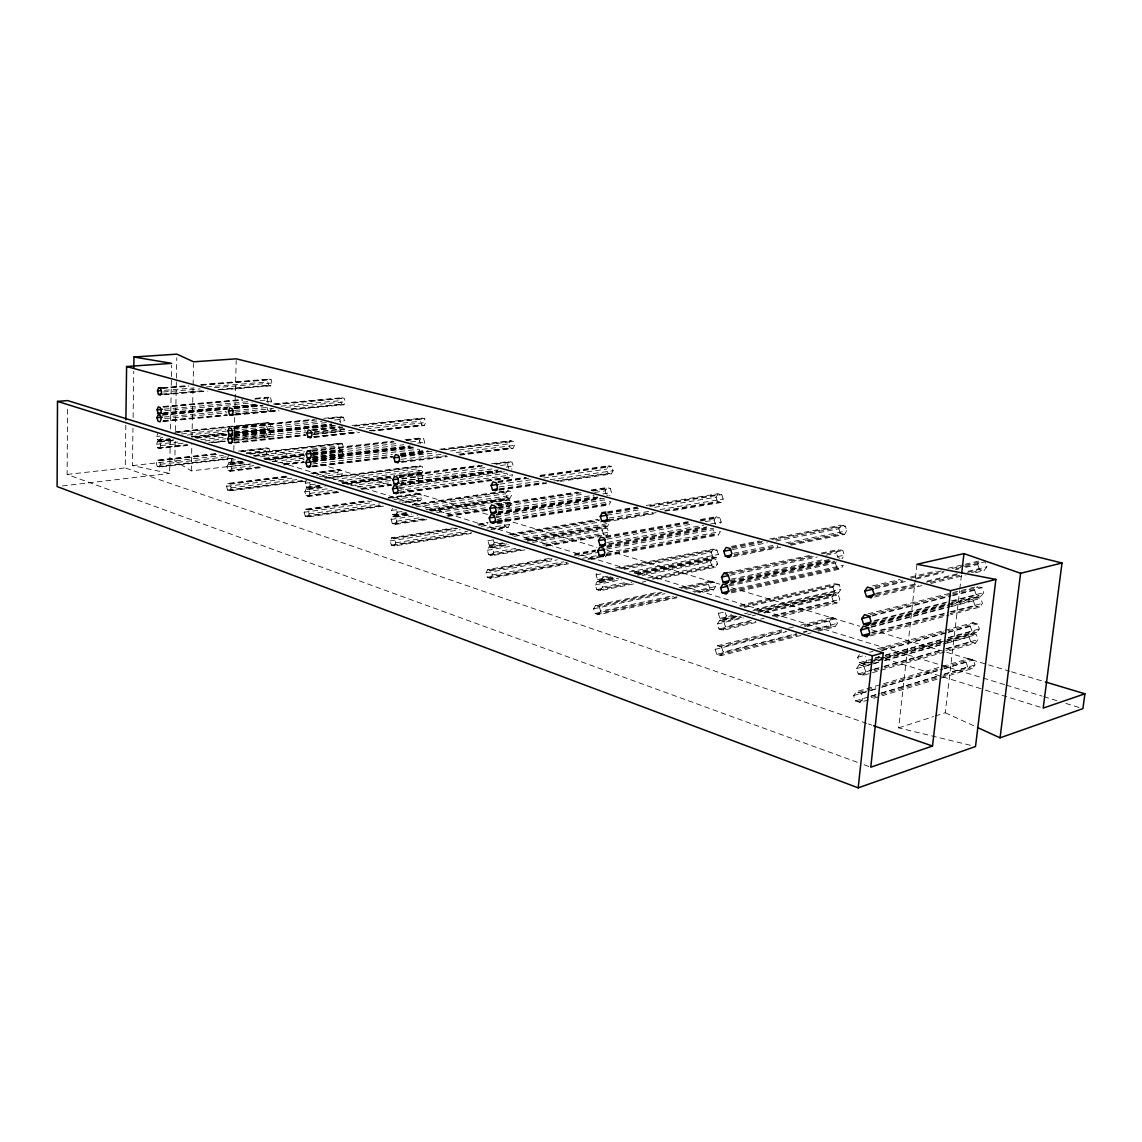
<?xml version="1.0" encoding="UTF-8"?>
<svg xmlns="http://www.w3.org/2000/svg" width="1142" height="1142" viewBox="0 0 1142 1142"><rect width="100%" height="100%" fill="white"/><g stroke="black" fill="none" stroke-linecap="round" stroke-linejoin="round"><path stroke-width="0.75" stroke-dasharray="5 3.75" d="M857.385 762.314L67.121 474.43L67.521 407.608M866.778 723.386L125.249 467.906L125.82 425.209M170.258 439.684L169.63 473.416L132.429 465.608L132.957 428.221M133.114 417.544L133.757 371.25M170.458 429.035L171.643 365.126M175.197 441.312L174.826 460.883L191.285 470.889L251.083 463.909M175.411 430.634L176.81 357.717M191.285 470.889L191.842 444.495M191.984 437.457L193.555 363.57M233.81 450.433L234.053 441.626M234.096 439.87L234.695 416.958M234.938 408.151L236.194 360.587M1004.56 684.615L275.707 461.04L276.021 450.976L305.028 459.684M970.386 745.255L898.668 727.868L915.185 580.093M915.384 578.337L916.955 564.262M935.269 715.991L945.262 712.751L959.594 590.728M959.808 588.958L961.464 574.811M170.372 439.527L159.737 440.626L157.667 439.955L156.682 436.444L157.767 433.575M187.916 445.451L159.609 448.435L157.525 447.778L156.554 444.252L157.639 441.397L173.57 439.756M159.737 440.626L160.836 437.743L166.147 437.215M159.609 448.435L160.694 445.58L159.709 442.054L157.639 441.397M215.624 453.631L157.325 460.069L156.24 462.91L157.211 466.421L159.28 467.121L233.468 458.699M159.28 467.121L160.365 464.28L159.395 460.754L157.325 460.069M242.989 461.682L230.598 463.11L228.314 462.382L227.258 458.684L228.486 455.687M260.462 467.706L230.384 471.289L228.1 470.547L227.058 466.85L228.272 463.88L242.432 462.239M230.598 463.11L231.84 460.126L231.127 457.642M230.384 471.289L231.626 468.32L230.556 464.608L228.272 463.88M270.897 385.839L268.755 385.282L267.785 381.928L268.941 379.115L271.097 379.658L272.067 383.027L270.897 385.839L223.604 389.779M305.785 481.167L229.885 490.832L227.601 490.061L226.559 486.364L227.772 483.423L289.583 475.757M268.213 403.326L267.228 399.971L268.399 397.188L270.54 397.759L271.51 401.113L270.34 403.897M229.885 490.832L231.112 487.891L230.056 484.179L227.772 483.423M271.282 408.636L270.112 411.42L267.985 410.834L236.051 413.832M269.569 429.363L267.428 428.764L266.457 425.409L267.613 422.654L269.755 423.254L270.725 426.623L269.569 429.363L234.139 433.004M269.341 436.844L267.214 436.215L266.243 432.861L267.399 430.12L269.526 430.734L270.497 434.103L269.341 436.844L233.939 440.584M268.784 454.687L266.657 454.031L265.701 450.69L266.843 447.964L268.97 448.606L269.94 451.961L268.784 454.687L254.652 456.286M343.956 404.768L341.601 404.154L340.559 400.642L341.858 397.716L344.213 398.315L345.255 401.841L343.956 404.768L291.396 409.75M319.417 486.535L308.811 487.92L306.284 487.12L305.142 483.223L306.527 480.111M338.517 492.473L308.511 496.499L305.985 495.685L304.843 491.788L306.227 488.69L320.36 486.849M308.811 487.92L310.21 484.808L309.439 482.209M340.858 423.011L339.816 419.485L341.115 416.587L343.457 417.215L344.499 420.741L339.26 421.284M308.511 496.499L309.896 493.401L308.754 489.49L306.227 488.69M383.512 506.12L307.769 516.983L305.257 516.141L304.129 512.244L305.499 509.175L365.411 500.796M342.143 450.233L339.816 449.563L338.774 446.051L340.059 443.196L342.4 443.853L343.442 447.378L342.143 450.233L312.051 453.717M307.769 516.983L309.154 513.929L308.026 510.017L305.499 509.175M341.829 458.042L339.502 457.357L338.46 453.831L339.759 450.99L342.086 451.661L343.128 455.187L341.829 458.042L311.766 461.611M337.732 472.445L339.017 469.619L341.344 470.318L342.386 473.844L341.101 476.671L338.774 475.957L337.732 472.445L314.792 475.315M424.239 425.581L421.641 424.91L420.513 421.198L421.983 418.158L424.567 418.814L425.695 422.526L424.239 425.581L373.534 431.062M420.299 443.396L419.542 440.926L420.998 437.914L423.582 438.599L424.71 442.311L423.254 445.323M406.124 513.886L395.575 515.456L392.762 514.557L391.535 510.431L392.577 508.276M401.599 456.115L422.84 453.545L424.296 450.548L399.5 453.517M426.78 519.639L395.161 524.478L392.348 523.564L391.121 519.439L392.691 516.213L408.508 513.857M421.869 473.159L419.3 472.417L418.186 468.72L419.628 465.75L422.197 466.478L423.325 470.19L421.869 473.159L398.901 476.157M395.575 515.456L397.159 512.201L396.331 509.446M418.9 480.568L417.786 476.871L419.228 473.916L421.798 474.658L422.911 478.355L421.469 481.324L418.9 480.568L401.256 482.938L498.183 469.904M395.161 524.478L396.731 521.237L395.503 517.098L392.691 516.213M471.275 533.428L394.147 546.004L391.349 545.062L390.121 540.937L391.692 537.739L453.074 527.989M420.499 500.81L417.943 500.025L416.83 496.327L418.272 493.401L420.827 494.172L421.94 497.883L420.499 500.81L408.165 502.58M394.147 546.004L395.732 542.807L394.49 538.667L391.692 537.739M512.872 448.549L510.003 447.807L508.79 443.895L510.431 440.726L513.3 441.454L514.528 445.38L512.872 448.549L459.869 455.13M508.761 468.491L507.548 464.594L509.189 461.454L512.044 462.21L513.258 466.122L511.616 469.262M400.114 493.273L511.088 477.884L512.744 474.758L398.173 490.475M509.846 498.454L507.005 497.641L505.792 493.744L507.419 490.646L510.274 491.46L511.488 495.357L509.846 498.454L428.978 510.488M509.332 507.005L506.491 506.177L505.278 502.28L506.905 499.197L509.746 500.025L510.959 503.936L509.332 507.005L498.783 508.618M493.287 539.852L494.186 542.778L492.373 546.162L489.233 545.177L487.891 540.794L489.09 538.539M524.906 549.859L491.817 555.669L488.676 554.655L487.334 550.287L489.133 546.904L506.563 543.935M508.09 527.433L505.264 526.576L504.05 522.679L505.678 519.639L508.504 520.481L509.717 524.392L508.09 527.433L494.072 529.717M491.817 555.669L493.615 552.3L492.273 547.903L489.133 546.904M568.702 563.763L490.489 578.352L487.348 577.295L486.021 572.927L487.805 569.587L550.415 558.21M490.489 578.352L492.273 575.011L490.932 570.629L487.805 569.587M611.255 474.044L608.072 473.216L606.745 469.091L608.6 465.779L611.798 466.593L613.126 470.732L611.255 474.044L560.451 481.353M606.045 493.601L605.174 490.846L607.03 487.563L610.199 488.419L611.527 492.559L609.671 495.828M497.213 522.75L609 504.892L610.87 501.623L497.284 519.596M603.618 534.57L602.305 530.459L604.147 527.247L607.301 528.161L608.629 532.286L606.773 535.498L603.618 534.57L542.664 545.219M527.247 540.209L607.43 526.505L609.286 523.279L522.08 538.053M605.203 556.953L607.044 553.784M613.283 578.237L601.063 580.65L597.523 579.536L596.053 574.869L598.108 571.314M633.467 583.947L600.335 590.7L596.795 589.558L595.325 584.89L597.38 581.364L613.097 578.252M601.063 580.65L603.133 577.11L602.148 573.983M600.335 590.7L602.405 587.159L600.935 582.491L597.38 581.364M676.935 597.766L598.594 614.653L595.068 613.468L593.612 608.814L595.653 605.331L658.377 592.127M598.594 614.653L600.649 611.17L672.053 595.881M654.652 507.333L716.063 497.198L718.175 493.729L721.758 494.643L723.2 499.04L721.073 502.509L670.211 511.059M705.328 521.68L714.093 520.138L716.191 516.712L719.76 517.654L721.202 522.051L719.075 525.477M606.316 555.84L718.247 535.027L720.374 531.615L606.659 552.571M623.989 569.43L711.309 552.414L713.407 549.045L716.948 550.044L718.389 554.441L716.277 557.81L635.98 573.727M642.446 575.482L710.495 561.878L712.594 558.524L716.12 559.537L717.561 563.92L715.449 567.274L654.409 579.693M685.914 589.243L708.554 584.447L710.638 581.135L714.164 582.192L715.591 586.574L713.493 589.886L699.561 592.884M736.105 616.823L723.971 619.649L719.945 618.379L718.318 613.397L720.716 609.671M755.961 622.419L723.029 630.298L719.003 628.999L717.39 624.017L719.774 620.32L737.118 616.28M723.971 619.649L726.369 615.923L731.579 614.724M723.029 630.298L725.427 626.601L751.422 620.42M800.899 635.437L720.773 655.694L716.776 654.352L715.163 649.37L717.547 645.73L781.628 629.899M720.773 655.694L723.172 652.039L796.474 633.639M776.075 541.037L838.842 528.775L841.269 525.134L845.294 526.162L846.893 530.844L844.438 534.47L790.435 545.248M825.923 555.212L836.372 553.013L838.785 549.43L842.796 550.501L844.395 555.169L841.954 558.766M729.253 585.932L835.344 563.092L837.757 559.523M731.451 592.884L840.926 568.859L843.353 565.29L730.38 589.872M744.356 607.43L832.903 587.131L835.302 583.605L839.299 584.747L840.869 589.415L838.456 592.941L758.659 611.555M764.226 613.026L831.89 597.123L834.288 593.626L838.271 594.768L839.841 599.436L837.429 602.947L776.76 617.451M807.294 626.473L829.463 620.962L831.847 617.508L835.816 618.693L837.386 623.361L834.988 626.815L817.943 631.126M872.588 661.718L864.066 664.102L859.469 662.645L857.656 657.292L860.454 653.381M944.648 652.025L862.867 675.436L858.27 673.951L856.471 668.598L859.241 664.715L971.842 633.296L976.353 634.595L978.094 639.577L975.311 643.26L946.347 651.54M864.066 664.102L866.878 660.204L865.508 656.165M862.867 675.436L865.665 671.553L872.474 669.612M868.491 699.875L859.983 702.444L855.415 700.903L853.616 695.564L856.386 691.738L968.816 658.591L973.312 659.948L975.04 664.929L972.27 668.555L870.19 699.361M859.983 702.444L862.767 698.618L860.968 693.251L856.386 691.738M965.732 567.317L977.723 564.491L979.593 561.935M975.496 572.713L984.047 570.657L986.874 566.832L985.103 561.835L952.585 569.487M952.414 595.81L974.654 590.2L977.452 586.431M951.158 606.63L973.384 600.892L976.167 597.138L980.707 598.379L982.463 603.376L979.665 607.116L950.629 614.767M871.617 624.517L980.949 596.424L983.762 592.655L982.006 587.659L979.722 587.045L952.357 593.911M948.146 632.468L970.329 626.373L973.112 622.675L977.638 623.96L979.379 628.957L976.596 632.654L874.301 661.247M946.889 643.189L969.073 636.965L971.842 633.296M943.906 668.784L966.061 662.217L968.816 658.591M898.668 727.868L933.614 716.534M871.275 696.063L879.783 693.508M881.481 693.008L937.611 676.164M944.42 674.123L975.04 664.929M855.415 700.903L869.033 696.82M870.732 696.306L879.254 693.751M880.953 693.251L937.139 676.392M943.949 674.337L967.788 667.185L972.27 668.555M857.699 701.673L864.508 699.632M871.317 697.576L879.825 695.021M881.524 694.507L941.094 676.578M942.792 676.064L970.029 667.87M860.968 693.251L869.476 690.724M871.175 690.225L879.683 687.698M881.396 687.198L942.664 669.026M944.363 668.527L973.312 659.948M853.616 695.564L875.771 688.997M882.58 686.97L942.207 669.298M858.67 692.495L875.7 687.455M882.509 685.443L942.107 667.827M943.806 667.328L971.057 659.277M860.568 674.694L867.378 672.752M874.201 670.797L882.723 668.37M884.422 667.884L944.077 650.869M945.79 650.383L973.055 642.589M874.187 669.126L882.695 666.7M884.408 666.229L944.02 649.27M945.733 648.784L978.094 639.577M858.27 673.951L871.917 670.068M873.616 669.583L882.138 667.156M883.851 666.671L940.109 650.669M946.932 648.727L970.8 641.932L975.311 643.26M861.539 665.443L883.708 659.248M885.421 658.763L945.105 642.061M946.804 641.576L974.097 633.938M859.241 664.715L863.852 666.186L872.374 663.788M874.073 663.316L882.595 660.918M884.308 660.433L976.353 634.595M856.471 668.598L878.641 662.374M885.464 660.447L945.191 643.674M859.469 662.645L873.116 658.848M874.829 658.377L883.351 656.008M885.064 655.537L941.365 639.891M948.188 637.993L972.07 631.355L976.596 632.654M861.767 663.374L872.003 660.519M873.701 660.047L883.937 657.192M885.65 656.721L945.333 640.077M947.046 639.606L974.326 631.997M875.4 657.835L878.812 656.878M885.621 654.994L941.879 639.377M948.702 637.479L979.379 628.957M857.656 657.292L864.494 655.422M881.567 650.74L946.433 632.939M877.513 648.727L973.112 622.675M869.576 652.239L872.988 651.311M879.811 649.441L946.361 631.255M948.074 630.784L975.368 623.318M882.109 650.155L946.932 632.383M948.631 631.911L977.638 623.96M870.39 635.937L948.931 615.224M872.602 632.739L944.363 613.925M951.2 612.141L975.125 605.874L979.665 607.116M871.489 634.338L948.345 614.125M950.058 613.682L977.381 606.488M871.503 632.425L948.317 612.312M950.03 611.869L982.463 603.376M870.804 627.415L949.445 607.073M871.888 623.903L976.167 597.138M870.775 625.473L949.387 605.246M951.1 604.803L978.437 597.766M871.389 626.615L980.707 598.379M874.444 620.534L949.587 601.363M951.3 600.935L983.762 592.655M873.816 621.391L945.619 603.047M952.457 601.306L976.396 595.182L980.949 596.424M872.716 622.947L949.616 603.247M951.329 602.805L978.665 595.796M716.776 654.352L796.93 634.195M803.74 632.482L807.151 631.612M815.688 629.47L831.033 625.616L834.988 626.815M872.616 615.167L951.229 595.396M952.942 594.968L982.006 587.659M872.003 616.066L950.701 596.238M718.775 655.023L797.202 635.237M817.658 630.084L833.003 626.216M807.708 633.71L811.12 632.854M867.977 613.811L975.739 586.86M870.29 614.482L950.658 594.34M803.297 631.926L806.709 631.069M813.518 629.356L837.386 623.361M717.547 645.73L721.544 647.057L785.61 631.155M804.653 626.43L835.816 618.693M715.163 649.37L786.824 631.569M788.551 628.2L793.747 626.915M800.685 625.202L831.847 617.508M719.546 646.386L781.885 630.955M804.396 625.388L833.831 618.093M874.558 597.038L924.163 585.075M931.016 583.434L965.233 575.183M875.686 593.397L915.028 584.005M927.004 581.135L957.781 573.784M968.045 571.328L986.874 566.832M876.742 594.068L917.84 584.233M926.405 582.177L957.224 574.797M967.488 572.342L979.479 569.473L984.047 570.657M875.643 595.553L918.439 585.275M930.416 582.391L959.508 575.411M971.485 572.527L981.763 570.058M772.235 615.481L839.841 599.436M719.003 628.999L751.95 621.162M760.629 619.107L764.098 618.279M772.763 616.209L833.46 601.777L837.429 602.947M721.016 629.642L755.69 621.376M774.761 616.837L835.444 602.362M875.557 587.616L902.951 581.178M916.641 577.952L944.02 571.5M874.929 588.744L907.476 581.064M916.041 579.037L943.463 572.57M955.454 569.744L958.88 568.93M721.787 620.962L740.858 616.494M747.796 614.881L751.279 614.068M758.217 612.44L836.272 594.197M872.616 585.917L900.024 579.494M910.302 577.095L935.997 571.086M947.988 568.273L963.405 564.676M965.118 564.276L978.822 561.065M719.774 620.32L723.8 621.605L742.871 617.123M763.684 612.255L838.271 594.768M874.943 586.56L902.337 580.136M910.902 578.123L941.722 570.886M952 568.488L963.976 565.675M965.689 565.261L979.393 562.05M717.39 624.017L743.413 617.908M752.093 615.866L755.561 615.053M719.945 618.379L733.821 615.153M752.921 610.727L834.474 591.784L838.456 592.941M721.958 619.007L735.833 615.781M744.513 613.768L747.981 612.954M756.646 610.941L836.458 592.355M757.945 611.427L834.288 593.626M754.134 609.5L840.869 589.415M743.827 606.573L839.299 584.747M718.318 613.397L723.528 612.198M739.802 605.331L835.302 583.605M740.087 606.345L837.3 584.176M730.88 590.899L836.929 567.745L840.926 568.859M731.166 591.884L838.927 568.302M595.068 613.468L673.409 596.652M694.307 592.17L709.967 588.815L713.493 589.886M728.739 584.875L834.816 562.107M596.823 614.068L676.906 596.838M697.805 592.341L711.723 589.343M730.38 581.563L829.52 560.437M731.665 582.177L830.805 561.008M730.652 582.534L831.519 560.993M692.951 591.413L715.591 586.574M730.195 583.519L834.545 561.179M597.423 605.917L661.875 592.313M681.032 588.273L712.394 581.663M595.653 605.331L599.179 606.502L663.645 592.869M684.543 588.444L714.164 582.192M731.337 579.122L823.525 559.594M837.429 556.654L844.395 555.169M593.612 608.814L665.015 593.683M730.095 580.593L829.249 559.523M730.209 575.268L817.229 557.025M679.276 587.73L710.638 581.135M727.383 572.57L810.934 555.212M821.383 553.042L838.785 549.43M729.41 573.156L812.947 555.769M821.655 553.956L840.798 549.959M731.437 573.755L813.218 556.682M827.136 553.77L842.796 550.501M596.795 589.558L631.683 582.491M652.61 578.252L711.923 566.246L715.449 567.274M598.565 590.128L631.697 583.405M652.639 579.151L713.679 566.76M642.189 582.177L645.687 581.464M602.405 587.159L626.83 582.234M647.771 578.009L717.561 563.92M599.15 581.935L618.35 578.109M637.55 574.298L714.35 559.023M734.406 555.455L777.959 546.79M790.164 544.363L842.425 533.956M600.935 582.491L618.379 579.023M637.579 575.197L716.12 559.537M732.95 556.725L781.728 546.989M595.325 584.89L621.505 579.665M597.523 579.536L611.484 576.767M634.181 572.299L712.736 556.782L716.277 557.81M733.635 553.228L773.719 545.305M785.91 542.893L846.893 530.844M599.293 580.093L613.254 577.324M634.21 573.184L714.507 557.296M635.794 573.755L712.594 558.524M734.12 554.527L777.688 545.89M788.137 543.806L840.426 533.428L844.438 534.47M732.479 549.559L767.353 542.75M603.133 577.11L610.128 575.725M629.328 571.956L718.389 554.441M619.092 568.159L715.178 549.545M731.408 546.404L759.316 541.008M769.779 538.981L841.269 525.134M620.877 568.702L716.948 550.044M731.694 547.318L763.084 541.222M771.792 539.524L843.281 525.648M596.053 574.869L601.292 573.855M731.993 548.231L761.628 542.45M775.575 539.738L845.294 526.162M615.581 567.945L713.407 549.045M492.273 575.011L563.577 561.821M582.706 558.295L596.609 555.711M606.259 554.113L714.706 534.042L718.247 535.027M606.288 554.969L716.477 534.527M487.348 577.295L567.303 562.449M588.159 558.581L602.062 555.997M488.919 577.823L567.131 563.277M587.987 559.394L601.891 556.811M591.299 559.551L598.251 558.252M486.021 572.927L557.296 559.851M578.152 556.026L599.022 552.2M606.916 547.575L713.679 528.175M574.769 553.77L595.639 549.973M489.376 570.115L551.986 558.695M574.597 554.569L595.467 550.772M606.53 549.145L713.265 529.66L714.706 534.042M490.932 570.629L551.814 559.509M574.426 555.383L595.296 551.557M608.743 543.72L703.272 526.719M608.772 544.563L706.798 526.89M606.859 545.876L708.582 527.376M606.887 546.732L708.397 528.318M607.387 542.436L703.686 525.177M710.695 523.921L721.202 522.051M605.902 537.754L691.738 522.608M700.489 521.052L719.76 517.654M607.273 539.081L693.066 523.864M488.676 554.655L521.766 548.874M490.246 555.169L521.594 549.673M545.976 545.405L601.706 535.655M545.805 546.19L598.065 537.025M605.845 536.098L688.169 521.623M700.431 519.482L716.191 516.712M605.874 536.926L688.198 522.422M700.46 520.267L717.975 517.183M493.615 552.3L518.011 548.046M542.407 543.806L608.629 532.286M490.703 547.403L508.133 544.42M527.304 541.137L605.731 527.704M492.273 547.903L507.962 545.219M532.358 541.023L607.301 528.161M487.334 550.287L511.73 546.076M532.629 542.464L602.305 530.459M494.186 542.778L497.669 542.179M489.233 545.177L503.179 542.793M524.092 539.238L604.261 525.606L607.43 526.505M490.803 545.662L504.75 543.292M525.663 539.723L605.845 526.062M487.891 540.794L493.116 539.909M514.043 536.397L602.962 521.48M608.8 520.595L656.15 512.644M664.915 511.173L719.289 502.037M605.331 521.98L656.179 513.429M508.875 534.213L597.823 519.41M609.171 518.04L651.283 511.016M660.047 509.56L723.2 499.04M510.445 534.699L599.407 519.867M512.016 535.184L599.236 520.609M608.757 519.796L652.61 512.444M664.887 510.388L717.504 501.581L721.073 502.509M607.287 515.142L640.619 509.646M392.748 545.533L471.617 532.7M490.903 529.574L506.677 527.004M607.615 511.773L637.45 506.905M646.229 505.478L718.175 493.729M607.644 512.558L637.479 507.676M649.769 505.678L719.96 494.186M607.687 513.358L639.277 508.176M649.798 506.448L721.758 494.643M395.732 542.807L467.635 531.187M486.92 528.075L509.717 524.392M391.349 545.062L468.463 532.543M491.246 528.846L505.264 526.576M393.091 538.21L456.229 528.161M479.026 524.521L487.805 523.122M496.57 521.737L507.091 520.053M497.384 521.994L607.416 504.45M394.49 538.667L457.642 528.603M478.698 525.234L487.463 523.835M496.228 522.436L508.504 520.481M390.121 540.937L460.24 529.702M481.267 526.334L490.032 524.92M497.041 523.807L504.05 522.679M477.627 524.092L488.148 522.422M496.913 521.023L505.678 519.639M497.555 521.237L605.831 504.007L609 504.892M495.928 515.213L604.304 498.312M496.213 516.869L604.518 499.882L605.831 504.007M498.112 511.702L594.254 496.856M497.955 512.444L597.58 497.027M497.784 513.186L597.423 497.726M498.012 513.443L597.623 497.983M496.099 514.457L600.963 498.14M392.348 523.564L425.709 518.482M446.779 515.27L488.933 508.861M497.712 507.519L506.491 506.177M393.747 524.021L425.366 519.196M448.192 515.713L488.59 509.546M497.37 508.204L507.905 506.591M447.85 516.412L488.248 510.231M497.855 510.003L594.04 495.243M602.79 493.901L611.527 492.559M496.827 504.164L577.295 492.045M591.285 489.932L607.03 487.563M496.656 504.892L578.88 492.473M591.128 490.632L608.615 487.991M498.24 505.349L582.22 492.645M592.712 491.06L610.199 488.419M396.731 521.237L419.585 517.783M445.937 513.786L488.119 507.391M498.669 505.792L510.959 503.936M498.512 507.077L584.19 494.029M594.682 492.445L605.174 490.846M429.592 510.717L506.905 499.197M394.09 516.655L411.662 514.028M431.005 511.145L508.333 499.611M395.503 517.098L411.32 514.742M435.93 511.059L509.746 500.025M391.121 519.439L417.458 515.485M436.786 512.572L487.72 504.921M494.743 503.865L505.278 502.28M397.159 512.201L402.441 511.43M425.295 508.062L511.488 495.357M392.762 514.557L406.823 512.472M426.152 509.618L507.005 497.641M394.176 515.013L406.481 513.186M429.321 509.789L508.418 498.04M391.535 510.431L396.802 509.66M416.145 506.834L505.792 493.744M499.14 490.175L546.447 483.366M412.448 504.393L507.419 490.646M412.105 505.078L508.847 491.046M415.274 505.264L510.274 491.46M309.154 513.929L379.644 503.893M399.029 501.138L421.94 497.883M499.211 486.935L541.279 480.953M550.044 479.711L613.126 470.732M305.257 516.141L380.971 505.321M402.098 502.294L417.943 500.025M499.468 488.776L543.264 482.495M553.77 480.996L608.072 473.216M306.513 516.569L383.998 505.463M405.125 502.437L419.214 500.41M499.311 489.475L546.604 482.681M557.11 481.167L609.657 473.63M308.026 510.017L371.478 501.11M392.62 498.126L420.827 494.172M499.882 484.151L531.415 479.711M543.678 477.984L606.745 469.091M304.129 512.244L372.806 502.551M393.933 499.568L416.83 496.327M498.183 481.167L526.234 477.256M540.252 475.3L608.6 465.779M498.026 481.853L526.062 477.941M540.095 475.971L610.199 466.179M388.309 497.598L418.272 493.401M497.855 482.552L529.417 478.127M539.923 476.657L611.798 466.593M306.755 509.603L368.438 500.953M387.823 498.24L419.542 493.787M399.058 492.173L508.247 477.099L511.088 477.884M400.457 492.602L509.675 477.484M396.931 486.335L504.464 471.803M399.572 487.82L507.034 473.188L508.247 477.099M305.985 495.685L337.732 491.431M360.672 488.362L390.664 484.351M307.241 496.099L339.003 491.831M361.943 488.762L391.949 484.736M400.771 483.551L497.855 470.533M361.457 489.39L391.463 485.35M400.285 484.165L497.512 471.161M401.156 484.551L501.623 471.018M400.813 485.207L503.037 471.403M401.77 478.541L488.162 467.149M500.496 465.522L507.548 464.594M304.843 491.788L329.553 488.519M350.722 485.721L391.306 480.368M401.898 478.969L417.786 476.871M400.371 481.139L493.858 468.705M506.206 467.064L513.258 466.122M309.896 493.401L334.62 490.118M357.574 487.063L391.135 482.595M401.727 481.182L422.911 478.355M307.555 487.52L319.917 485.907M342.871 482.923L390.564 476.699M399.386 475.557L420.584 472.788M399.828 475.714L479.197 465.365M491.545 463.752L509.189 461.454M342.372 483.537L391.834 477.085M399.472 476.357L482.381 465.522M494.743 463.909L510.617 461.839M343.314 483.837L390.978 477.613M399.8 476.457L419.228 473.916M307.498 489.09L325.156 486.777M346.34 484.008L390.493 478.212M399.129 476.999L482.052 466.15M496.17 464.294L512.044 462.21M308.754 489.49L324.656 487.406M347.611 484.394L391.763 478.598M398.829 477.67L421.798 474.658M310.21 484.808L317.276 483.894M338.489 481.153L423.325 470.19M306.284 487.12L320.417 485.279M341.601 482.524L394.575 475.643M396.345 475.4L419.3 472.417M227.601 490.061L303.486 480.439M324.2 477.87L419.628 465.75M228.743 490.446L302.873 481.025M325.47 478.255L420.913 466.122M328.739 478.241L422.197 466.478M305.142 483.223L310.453 482.538M333.407 479.597L418.186 468.72M226.559 486.364L291.852 478.184M231.112 487.891L298.233 479.412M319.432 476.742L342.386 473.844M398.729 461.568L446.422 455.672M458.784 454.145L510.003 447.807M310.767 473.131L339.017 469.619M401.913 461.753L446.079 456.286M460.212 454.53L511.445 448.178M228.914 483.794L288.969 476.342M311.923 473.487L340.188 469.976M401.57 462.382L447.507 456.672M230.056 484.179L290.111 476.699M313.079 473.844L341.344 470.318M401.028 457.014L436.358 452.717M450.49 450.99L508.79 443.895M401.399 459.27L442.054 454.273M456.186 452.532L514.528 445.38M312.722 463.938L392.42 454.373M400.842 453.902L427.365 450.719M439.727 449.234L510.431 440.726M400.499 454.516L428.778 451.104M441.155 449.62L511.873 441.098M312.323 465.879L391.949 456.258M400.799 455.187L431.976 451.276M444.352 449.791L513.3 441.454M311.823 466.478L393.233 456.614M400.314 455.758L421.555 453.188M313.094 466.864L392.748 457.2M228.1 470.547L259.933 466.778M284.686 463.852L304.143 461.539M312.979 460.497L339.502 457.357M229.242 470.918L259.32 467.349M284.072 464.409L303.529 462.11M312.366 461.054L340.673 457.699M283.459 464.98L304.686 462.453M312.951 461.768L419.143 449.134L420.27 452.832L422.84 453.545M62.382 485.935L169.63 473.416M272.196 461.439L275.707 461.04M227.058 466.85L251.811 463.966M273.038 461.482L304.871 457.756M311.937 456.943L338.46 453.831M312.637 457.271L410.049 445.865M312.137 457.856L409.564 446.436M313.408 458.228L410.849 446.779M231.626 468.32L256.393 465.394M277.634 462.895L304.186 459.769M312.58 458.841L415.288 446.75M312.08 459.427L414.803 447.321M313.351 459.812L416.088 447.664M228.314 462.382L238.935 461.154M263.716 458.313L304.414 453.631M313.265 452.617L339.816 449.563M229.456 462.738L241.847 461.311M264.858 458.67L303.801 454.188M312.651 453.16L398.287 443.367M410.692 441.94L419.542 440.926M264.245 459.227L303.187 454.73M265.444 459.584L304.372 455.087M313.208 454.059L339.759 450.99M229.414 464.237L243.574 462.596M268.356 459.726L303.758 455.629M312.608 454.616L340.916 451.333M230.556 464.608L246.501 462.753M269.512 460.083L304.914 455.986M311.994 455.158L342.086 451.661M313.008 455.287L403.768 444.752M417.729 443.125L424.71 442.311M227.258 458.684L230.798 458.285M253.81 455.672L305.142 449.862M312.223 449.063L338.774 446.051M158.238 466.778L232.411 458.356M253.595 455.958L267.728 454.359M312.894 450.219L392.648 441.14M405.053 439.727L420.998 437.914M231.84 460.126L235.38 459.712M260.176 456.886L304.471 451.832M312.394 450.79L393.933 441.497M406.338 440.084L422.297 438.257M311.866 451.375L393.904 441.997M406.124 440.598L423.582 438.599M132.429 465.608L223.318 455.415M246.272 452.846L265.701 450.69M246.201 453.702L340.059 443.196M67.121 474.43L125.249 467.906M249.113 453.859L341.23 443.524M160.365 464.28L227.529 456.729M250.498 454.145L342.4 443.853M157.211 466.421L229.585 458.228M254.309 455.43L266.657 454.031M238.578 451.09L266.843 447.964M158.353 460.412L216.666 453.959M241.405 451.218L267.913 448.292M159.395 460.754L219.478 454.102M240.691 451.747L268.97 448.606M314.107 437.486L359.544 432.575M233.51 442.711L306.242 434.945M313.336 434.188L341.715 431.162M234.667 443.053L305.628 435.473M313.75 434.488L352.236 430.377M366.225 428.878L425.695 422.526M313.308 436.572L356.989 431.862M369.223 430.548L421.641 424.91M314.578 436.929L356.518 432.404M370.508 430.891L422.94 425.238M312.608 430.563L342.343 427.451M354.591 426.166L424.567 418.814M157.525 447.778L187.602 444.609M208.829 442.368L224.746 440.684M233.596 439.756L267.214 436.215M158.567 448.107L186.874 445.123M211.641 442.511L225.802 441.012M234.096 440.227L305.742 432.661M314.478 431.747L344.185 428.607L342.885 431.49L340.544 430.848L313.95 433.675M214.468 442.639L225.088 441.511M313.907 432.49L347.111 428.978M359.345 427.679L420.513 421.198M234.139 442.168L305.085 434.617M234.824 434.831L330.966 424.91M234.324 435.459L331.922 425.366M233.639 436.001L334.977 425.481M156.554 444.252L177.781 442.054M200.778 439.656L225.545 437.086M234.395 436.173L266.243 432.861M234.781 436.344L304.7 429.078M313.436 428.164L336.148 425.809M160.694 445.58L183.719 443.167M204.975 440.955L226.216 438.728M233.311 437.986L270.497 434.103M311.809 429.678L339.788 426.751M352.022 425.466L421.983 418.158M234.867 438.285L305.813 430.848M312.908 430.106L342.814 426.908M355.062 425.638L423.268 418.486M234.31 431.99L327.012 422.526M157.667 439.955L170.058 438.699M191.299 436.53L224.945 433.089M233.796 432.19L267.428 428.764M158.695 440.298L169.33 439.199M192.341 436.858L226.002 433.403M234.852 432.504L268.498 429.064M195.168 436.986L225.274 433.903M194.811 437.572L226.673 434.303M233.753 433.575L267.399 430.12M158.681 441.726L174.612 440.084M195.853 437.9L227.729 434.617M234.367 433.96L331.979 423.925M159.709 442.054L173.884 440.598M196.909 438.214L227.015 435.116M233.682 434.488L331.537 424.41M177.581 432.447L227.215 427.508M234.296 426.794L269.755 423.254M234.453 427.251L311.381 419.557M323.629 418.343L341.115 416.587M233.853 427.765L314.307 419.699M328.296 418.3L342.286 416.901M233.254 428.279L317.219 419.842M329.467 418.614L343.457 417.215M156.682 436.444L160.223 436.087M181.464 433.946L225.745 429.492M234.595 428.607L266.457 425.409M187.416 435.059L226.416 431.105M233.296 430.263L322.058 421.284M334.492 420.028L339.816 419.485M175.483 431.804L267.613 422.654M174.755 432.304L229.699 426.837M231.469 426.665L268.684 422.954M235.352 415.046L279.133 410.906M164.719 418.586L226.873 412.79M234.838 412.162L273.395 408.565M285.671 407.408L345.255 401.841M163.306 420.684L227.172 414.674M234.795 414.232L278.577 410.106M290.825 408.95L341.601 404.154M162.578 421.17L226.459 415.146M235.323 414.303L269.041 411.12M163.62 421.484L227.515 415.445M235.951 414.56L277.977 410.592M291.995 409.264L342.771 404.468M234.981 407.48L257.749 405.396M273.523 403.954L341.858 397.716M163.42 414.275L227.329 408.436M234.438 407.78L261.061 405.353M234.381 407.965L262.417 405.396M274.68 404.268L343.028 398.016M162.678 414.76L226.616 408.893M233.725 408.236L262.132 405.638M275.85 404.582L344.213 398.315M161.95 415.231L227.672 409.193M234.781 408.536L263.202 405.924M164.091 417.001L226.202 411.248M235.066 410.435L268.755 407.294M281.018 406.152L340.559 400.642M164.805 410.72L252.268 402.855M266.272 401.584L271.51 401.113M163.449 412.847L230.912 406.709M232.697 406.552L257.55 404.297M162.706 413.318L226.644 407.494M233.753 406.852L258.62 404.582M161.978 413.789L227.715 407.794M234.809 407.137L257.906 405.039M163.563 406.424L239.963 399.686M255.951 398.272L268.399 397.188M162.821 406.88L242.803 399.814M255.251 398.715L269.469 397.459M163.806 407.194L242.547 400.228M254.794 399.143L270.54 397.759M164.234 409.164L247.7 401.713M260.133 400.599L267.228 399.971M161.936 394.147L203.961 390.65M217.979 389.493L268.755 385.282M164.734 394.29L203.276 391.092M219.036 389.779L269.826 385.553M164.034 394.732L207.83 391.092M164.462 390.336L194.226 387.909M206.488 386.91L267.785 381.928M163.377 391.949L200.193 388.922M214.225 387.766L272.067 383.027M162.05 387.68L188.344 385.582M200.607 384.597L268.941 379.115M163.092 387.98L187.631 386.01M201.663 384.883L270.012 379.387M162.392 388.408L188.687 386.296M200.963 385.311L271.097 379.658M606.488 494.971L608.072 495.4M839.955 558.224L837.957 557.681L836.372 553.013M311.866 461.725L390.364 485.293M398.886 487.862L487.634 514.5M496.156 517.055L596.838 547.289M607.087 550.358L719.717 584.176M731.651 587.759L859.641 626.187M871.589 629.77L944.962 651.797M946.675 652.31L1009.813 671.268M1011.527 671.782L1045.644 682.031M1006.273 685.143L1042.032 696.106M1043.731 696.634L1057.349 700.817M1065.871 703.429L1081.188 708.126M878.212 656.679L883.323 658.263M885.021 658.791L941.136 676.292M942.835 676.821L983.662 689.554M985.36 690.082L1041.475 707.569M868.462 723.971L871.846 725.127M864.08 764.755L870.775 767.196M945.262 712.751L975.882 726.769M977.723 564.491L979.479 569.473M974.654 590.2L976.396 595.182M973.384 600.892L975.125 605.874M970.329 626.373L972.07 631.355M969.073 636.965L970.8 641.932M966.061 662.217L967.788 667.185M838.842 528.775L840.426 533.428M835.344 563.092L836.929 567.745M863.852 666.186L865.665 671.553M832.903 587.131L834.474 591.784M831.89 597.123L833.46 601.777M829.463 620.962L831.033 625.616M716.063 497.198L717.504 501.581M714.093 520.138L715.52 524.506M711.309 552.414L712.736 556.782M710.495 561.878L711.923 566.246M725.284 612.597L726.369 615.923M723.8 621.605L725.427 626.601M708.554 584.447L709.967 588.815M721.544 647.057L723.172 652.039M599.179 606.502L600.649 611.17M339.502 427.322L340.544 430.848M267.014 407.466L267.985 410.834"/><path stroke-width="1.5" d="M995.881 579.422L950.587 590.685L932.514 746.026L870.775 767.196L883.223 652.839L67.564 400.571L57.5 401.399L57.1 486.549L858.199 787.852L975.511 746.497L995.881 579.422L916.955 564.262L963.962 553.599L1020.605 573.284L1062.017 562.992L1043.174 708.111L1084.9 693.808L1082.901 708.64L1000.064 737.846L977.495 727.511M125.891 419.885L126.591 366.525L171.685 363.356L133.957 357.003L133.8 367.695M858.199 787.852L872.388 655.822L883.223 652.839M961.678 573.041L963.962 553.599M1000.064 737.846L1020.605 573.284M158.552 387.966L160.637 388.551L161.636 392.091L160.522 395.032L158.438 394.433L157.453 390.907L158.552 387.966L162.05 387.68M157.139 409.807L158.224 406.895L160.308 407.508L161.293 411.034L160.194 413.946L158.11 413.333L157.139 409.807L162.464 409.321M156.996 417.672L158.096 414.774L160.18 415.388L161.165 418.928L160.066 421.826L157.981 421.184L156.996 417.672L162.321 417.173M228.486 411.02L229.713 407.965L232.026 408.608L233.082 412.319L231.84 415.388L229.542 414.732L228.486 411.02L233.739 410.535M227.972 430.805L229.214 427.779L231.498 428.45L232.568 432.161L231.326 435.188L229.042 434.502L227.972 430.805L231.526 430.448M229 436.016L231.284 436.701L232.354 440.412L231.112 443.439L228.828 442.739L227.772 439.028L229 436.016L232.54 435.644M306.913 433.232L308.311 430.034L310.852 430.748L312.009 434.674L310.61 437.857L308.055 437.143L306.913 433.232L312.151 432.675M307.569 450.819L310.11 451.575L311.266 455.487L309.853 458.641L307.326 457.885L306.184 453.988L307.569 450.819L311.124 450.419M305.87 462.61L307.269 459.469L309.81 460.226L310.952 464.137L309.553 467.292L307.012 466.521L305.87 462.61L311.181 461.982M393.961 457.871L395.546 454.545L398.387 455.344L399.629 459.484L398.03 462.824L395.203 462.01L393.961 457.871L399.257 457.228M392.948 479.697L394.532 476.4L397.359 477.242L398.601 481.382L397.016 484.679L394.19 483.837L392.948 479.697L398.244 478.998M392.534 488.776L394.104 485.493L396.931 486.335L398.173 490.475L396.588 493.758L393.762 492.901L392.534 488.776L397.816 488.062M491.117 485.393L492.93 481.895L496.099 482.795L497.469 487.191L495.642 490.675L492.473 489.775L491.117 485.393L498.126 484.408M489.775 508.404L491.588 504.95L494.743 505.877L496.099 510.274L494.286 513.729L491.131 512.787L489.775 508.404L496.77 507.333M489.219 517.968L491.017 514.528L494.186 515.485L495.542 519.867L493.715 523.307L490.56 522.351L489.219 517.968L494.457 517.14M602.348 512.63L605.931 513.643L607.416 518.325L605.331 521.98L601.748 520.966L600.264 516.298L602.348 512.63L605.86 512.059M598.508 540.637L600.592 537.011L604.161 538.068L605.645 542.75L603.547 546.361L599.993 545.291L598.508 540.637L605.517 539.395M597.78 550.744L599.864 547.146L603.419 548.217L604.903 552.899L602.819 556.482L599.264 555.412L597.78 550.744L604.789 549.459M723.771 551.272L726.184 547.418L730.252 548.56L731.894 553.57L729.467 557.424L725.398 556.254L723.771 551.272L730.737 549.902M723.914 573.284L727.954 574.483L729.595 579.494L727.183 583.277L723.129 582.077L721.501 577.081L723.914 573.284L727.383 572.57M720.559 587.816L722.957 584.033L727.011 585.246L728.639 590.257L726.226 594.026L722.187 592.798L720.559 587.816L727.525 586.317M864.651 591.171L867.477 587.116L872.131 588.415L873.973 593.797L871.132 597.851L866.478 596.524L864.651 591.171L873.216 589.144M861.739 618.65L864.551 614.667L869.19 616.023L871.018 621.405L868.191 625.402L863.566 624.017L861.739 618.65L870.304 616.494M860.54 630.07L863.338 626.101L867.977 627.486L869.79 632.868L866.978 636.836L862.353 635.423L860.54 630.07L869.091 627.857M862.353 635.423L869.19 633.639M864.665 636.123L869.79 634.781M863.566 624.017L870.404 622.262M865.879 624.703L871.003 623.389M866.478 596.524L875.029 594.482M868.805 597.195L872.217 596.367M722.187 592.798L729.153 591.285M724.214 593.412L727.682 592.655M725.156 582.677L728.639 581.935M723.129 582.077L728.353 580.964M721.501 577.081L728.468 575.625M727.44 556.839L730.923 556.14M725.398 556.254L730.637 555.226M599.264 555.412L604.503 554.441M601.035 555.94L604.532 555.298M599.993 545.291L605.246 544.349M601.777 545.833L605.274 545.191M603.533 521.48L607.044 520.88M601.748 520.966L608.757 519.796M600.264 516.298L607.287 515.142M492.145 522.822L495.642 522.265M490.56 522.351L495.799 521.509M491.131 512.787L496.37 511.973M492.702 513.258L496.199 512.715M492.473 489.775L497.726 489.019M494.058 490.232L497.555 489.718M393.762 492.901L397.288 492.416M395.175 493.33L398.701 492.844M394.19 483.837L399.472 483.123M395.203 462.01L398.729 461.568M307.012 466.521L310.553 466.093M307.326 457.885L310.867 457.471M306.184 453.988L311.495 453.374M308.055 437.143L311.552 436.758M228.828 442.739L232.368 442.354M227.772 439.028L233.082 438.471M229.042 434.502L232.583 434.146M229.542 414.732L233.054 414.403M230.698 415.06L234.196 414.717M158.11 413.333L161.664 413.004M158.438 394.433L161.936 394.147M157.453 390.907L160.951 390.621M133.957 357.003L176.882 354.148L193.598 361.814L236.237 358.816L1062.017 562.992M126.591 366.525L950.587 590.685M1045.644 682.031L1084.9 693.808M57.5 401.399L872.388 655.822M873.53 725.712L932.514 746.026"/></g></svg>
